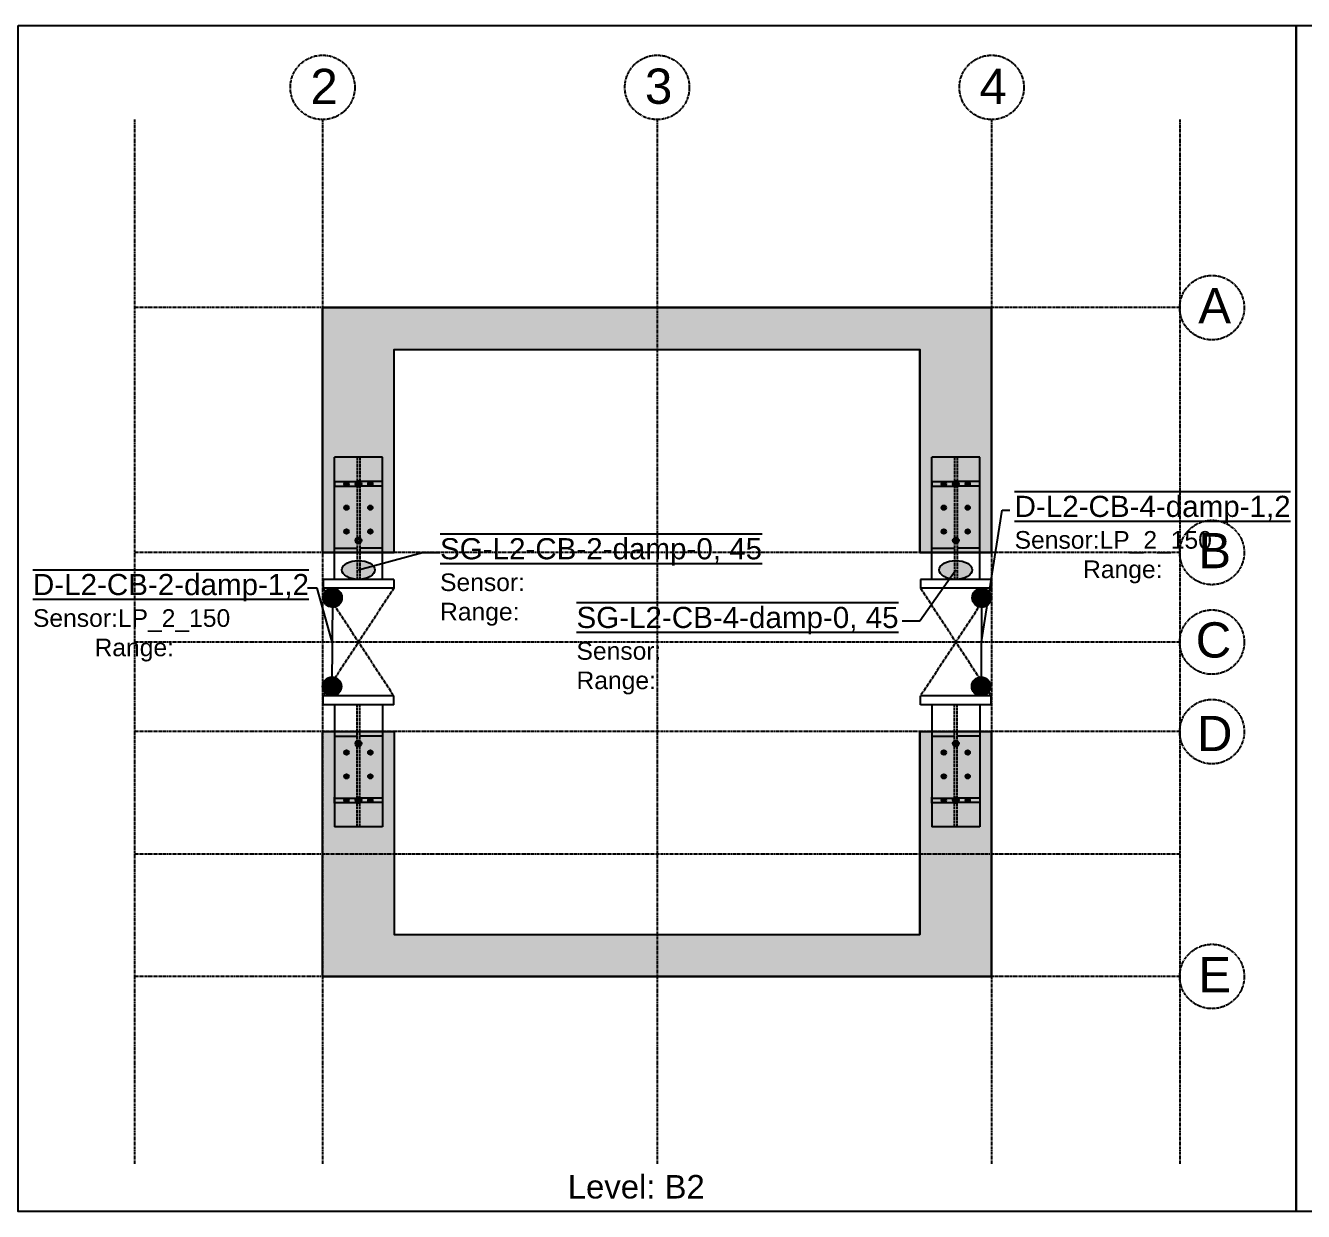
# Model space of a CAD drawing. Header units: millimetres. Extents: x -79526 to 153901, y -45620 to 21119.
# Drawn here: x 288 to 3005, y -6181 to -3659 of the extents above; entities that cross this region are included whole.
import ezdxf
from ezdxf import colors
from ezdxf.entities.mleader import LeaderData, LeaderLine
from ezdxf.math import Vec2, Vec3

# ---------------------------------------------------------------- set-up
doc = ezdxf.new("R2010")
doc.units = ezdxf.units.MM
doc.header["$MEASUREMENT"] = 0
doc.linetypes.add('ACAD_ISO02W100', pattern=[15, 12, -3])
doc.linetypes.add('CENTER', pattern=[50.8, 31.75, -6.35, 6.35, -6.35])
for name, color, linetype in [('greygrid', 252, 'CENTER'), ('notation', 6, 'Continuous'), ('Note', 7, 'Continuous'), ('Plot', 254, 'Continuous')]:
    doc.layers.add(name, color=color, linetype=linetype)
doc.styles.get("Standard").update_dxf_attribs({"font": 'arial.ttf'})
pattern_1 = [(45, (-195877.0656, 859812.5648), (-2.24506403, 2.24506403), [])]
pattern_2 = [(45, (-195927.8656, 859812.5648), (-2.24506403, 2.24506403), [])]
pattern_3 = [(45, (-195877.0656, 859863.3648), (-2.24506403, 2.24506403), [])]
pattern_4 = [(45, (-195927.8656, 859863.3648), (-2.24506403, 2.24506403), [])]
pattern_5 = [(45, (-195877.0656, 859914.1648), (-2.24506403, 2.24506403), [])]
pattern_6 = [(45, (-195927.8656, 859914.1648), (-2.24506403, 2.24506403), [])]
pattern_7 = [(45, (-392203.9746, -197643.227), (-2.24506403, 2.24506403), [])]
pattern_8 = [(45, (-392203.9746, -197763.877), (-2.24506403, 2.24506403), [])]
pattern_9 = [(45, (-194607.0656, 859812.5648), (-2.24506403, 2.24506403), [])]
pattern_10 = [(45, (-194657.8656, 859812.5648), (-2.24506403, 2.24506403), [])]
pattern_11 = [(45, (-194607.0656, 859863.3648), (-2.24506403, 2.24506403), [])]
pattern_12 = [(45, (-194657.8656, 859863.3648), (-2.24506403, 2.24506403), [])]
pattern_13 = [(45, (-194607.0656, 859914.1648), (-2.24506403, 2.24506403), [])]
pattern_14 = [(45, (-194657.8656, 859914.1648), (-2.24506403, 2.24506403), [])]
pattern_15 = [(45, (-390933.9746, -197643.227), (-2.24506403, 2.24506403), [])]
pattern_16 = [(45, (-390933.9746, -197763.877), (-2.24506403, 2.24506403), [])]
pattern_17 = [(45, (-12858.80775, -25343.26255), (-0.08838834765, 0.08838834765), [])]

msp = doc.modelspace()

# ---------------------------------------------------------------- hatches: boundary and pattern name
h = msp.add_hatch(color=1)
h.dxf.hatch_style = 1
edge = h.paths.add_edge_path()
edge.add_ellipse((996, -4816.4), major_axis=(35, 0), ratio=0.571429, start_angle=274.9171, end_angle=385.5671)
edge.add_line((1027.6, -4807.8), (999, -4815.6))
edge.add_line((999, -4815.6), (999, -4836.4))
edge = h.paths.add_edge_path()
edge.add_ellipse((996, -4816.4), major_axis=(35, 0), ratio=0.571429, start_angle=25.5671, end_angle=85.0829)
edge.add_line((999, -4796.5), (999, -4815.6))
edge.add_line((999, -4815.6), (1027.6, -4807.8))
edge = h.paths.add_edge_path()
edge.add_ellipse((996, -4816.4), major_axis=(35, 0), ratio=0.571429, start_angle=85.0829, end_angle=94.9171)
edge.add_line((993, -4796.5), (993, -4836.4))
edge.add_ellipse((996, -4816.4), major_axis=(35, 0), ratio=0.571429, start_angle=265.0829, end_angle=270)
edge.add_ellipse((996, -4816.4), major_axis=(35, 0), ratio=0.571429, start_angle=270, end_angle=274.9171)
edge.add_line((999, -4836.4), (999, -4796.5))
edge = h.paths.add_edge_path()
edge.add_ellipse((996, -4816.4), major_axis=(35, 0), ratio=0.571429, start_angle=94.9171, end_angle=265.0829)
edge.add_line((993, -4836.4), (993, -4796.5))
edge = h.paths.add_edge_path()
edge.add_ellipse((2266, -4816.4), major_axis=(35, 0), ratio=0.571429, start_angle=274.9171, end_angle=445.0829)
edge.add_line((2269, -4796.5), (2269, -4836.4))
edge = h.paths.add_edge_path()
edge.add_ellipse((2266, -4816.4), major_axis=(35, 0), ratio=0.571429, start_angle=94.9171, end_angle=248.1427)
edge.add_line((2253, -4835), (2263, -4820.7))
edge.add_line((2263, -4820.7), (2263, -4796.5))
edge = h.paths.add_edge_path()
edge.add_ellipse((2266, -4816.4), major_axis=(35, 0), ratio=0.571429, start_angle=85.0829, end_angle=94.9171)
edge.add_line((2263, -4796.5), (2263, -4836.4))
edge.add_ellipse((2266, -4816.4), major_axis=(35, 0), ratio=0.571429, start_angle=265.0829, end_angle=270)
edge.add_ellipse((2266, -4816.4), major_axis=(35, 0), ratio=0.571429, start_angle=270, end_angle=274.9171)
edge.add_line((2269, -4836.4), (2269, -4796.5))
edge = h.paths.add_edge_path()
edge.add_line((2263, -4820.7), (2253, -4835))
edge.add_ellipse((2266, -4816.4), major_axis=(35, 0), ratio=0.571429, start_angle=248.1427, end_angle=265.0829)
edge.add_line((2263, -4836.4), (2263, -4820.7))
h.paths.add_polyline_path([(3003.5, -5035.6), (3615.4, -5035.6), (3615.4, -4809.5), (3003.5, -4809.5)], flags=9)
h.paths.add_polyline_path([(5478.5, -4853.7), (5585.9, -4853.7), (5585.9, -4699.2), (5478.5, -4699.2)], flags=9)
h.paths.add_polyline_path([(4144.4, -6180.6), (4460.7, -6180.6), (4460.7, -6077.5), (4144.4, -6077.5)], flags=9)
h.paths.add_polyline_path([(5475.4, -5242.7), (5588.6, -5242.7), (5588.6, -5088.2), (5475.4, -5088.2)], flags=9)
h.paths.add_polyline_path([(5473.5, -5044.2), (5586.7, -5044.2), (5586.7, -4889.7), (5473.5, -4889.7)], flags=9)
h.paths.add_polyline_path([(5016.2, -3866.6), (5111.9, -3866.6), (5111.9, -3712), (5016.2, -3712)], flags=9)
h.paths.add_polyline_path([(4303.3, -3866.1), (4399, -3866.1), (4399, -3711.5), (4303.3, -3711.5)], flags=9)
h.paths.add_polyline_path([(3593.1, -3866.7), (3688.9, -3866.7), (3688.9, -3712.2), (3593.1, -3712.2)], flags=9)
h.paths.add_polyline_path([(5478.2, -5755.4), (5585.6, -5755.4), (5585.6, -5600.9), (5478.2, -5600.9)], flags=9)
h.paths.add_polyline_path([(5479.2, -4333), (5586.9, -4333), (5586.9, -4178.5), (5479.2, -4178.5)], flags=9)
at = {"true_color": 0x939598}
h = msp.add_hatch(dxfattribs=at)
h.set_pattern_fill('ANSI31', color=252)
h.set_pattern_definition(pattern_17)
h.paths.add_polyline_path([(1072.2, -4779.3), (1072.2, -4347.5), (2189.8, -4347.5), (2189.8, -4779.3), (2342.2, -4779.3), (2342.2, -4258.6), (919.8, -4258.6), (919.8, -4779.3)])
h = msp.add_hatch(color=1)
h.dxf.hatch_style = 1
edge = h.paths.add_edge_path()
edge.add_ellipse((4982.8, -4816.4), major_axis=(35, 0), ratio=0.571429, start_angle=94.9171, end_angle=248.1427)
edge.add_line((4969.8, -4835), (4979.8, -4820.7))
edge.add_line((4979.8, -4820.7), (4979.8, -4796.5))
edge = h.paths.add_edge_path()
edge.add_ellipse((4982.8, -4816.4), major_axis=(35, 0), ratio=0.571429, start_angle=274.9171, end_angle=445.0829)
edge.add_line((4985.8, -4796.5), (4985.8, -4836.4))
edge = h.paths.add_edge_path()
edge.add_ellipse((4982.8, -4816.4), major_axis=(35, 0), ratio=0.571429, start_angle=85.0829, end_angle=94.9171)
edge.add_line((4979.8, -4796.5), (4979.8, -4836.4))
edge.add_ellipse((4982.8, -4816.4), major_axis=(35, 0), ratio=0.571429, start_angle=265.0829, end_angle=270)
edge.add_ellipse((4982.8, -4816.4), major_axis=(35, 0), ratio=0.571429, start_angle=270, end_angle=274.9171)
edge.add_line((4985.8, -4836.4), (4985.8, -4796.5))
edge = h.paths.add_edge_path()
edge.add_line((4979.8, -4820.7), (4969.8, -4835))
edge.add_ellipse((4982.8, -4816.4), major_axis=(35, 0), ratio=0.571429, start_angle=248.1427, end_angle=265.0829)
edge.add_line((4979.8, -4836.4), (4979.8, -4820.7))
edge = h.paths.add_edge_path()
edge.add_ellipse((4982.8, -7338.8), major_axis=(35, 0), ratio=0.571429, start_angle=274.9171, end_angle=445.0829)
edge.add_line((4985.8, -7318.9), (4985.8, -7358.7))
edge = h.paths.add_edge_path()
edge.add_ellipse((4982.8, -7338.8), major_axis=(35, 0), ratio=0.571429, start_angle=85.0829, end_angle=94.9171)
edge.add_line((4979.8, -7318.9), (4979.8, -7358.7))
edge.add_ellipse((4982.8, -7338.8), major_axis=(35, 0), ratio=0.571429, start_angle=265.0829, end_angle=270)
edge.add_ellipse((4982.8, -7338.8), major_axis=(35, 0), ratio=0.571429, start_angle=270, end_angle=274.9171)
edge.add_line((4985.8, -7358.7), (4985.8, -7318.9))
edge = h.paths.add_edge_path()
edge.add_ellipse((4982.8, -7338.8), major_axis=(35, 0), ratio=0.571429, start_angle=94.9171, end_angle=248.1427)
edge.add_line((4969.8, -7357.4), (4979.8, -7343.1))
edge.add_line((4979.8, -7343.1), (4979.8, -7318.9))
edge = h.paths.add_edge_path()
edge.add_line((4979.8, -7343.1), (4969.8, -7357.4))
edge.add_ellipse((4982.8, -7338.8), major_axis=(35, 0), ratio=0.571429, start_angle=248.1427, end_angle=265.0829)
edge.add_line((4979.8, -7358.7), (4979.8, -7343.1))
edge = h.paths.add_edge_path()
edge.add_ellipse((3712.8, -7338.8), major_axis=(35, 0), ratio=0.571429, start_angle=94.9171, end_angle=265.0829)
edge.add_line((3709.8, -7358.7), (3709.8, -7318.9))
edge = h.paths.add_edge_path()
edge.add_ellipse((3712.8, -7338.8), major_axis=(35, 0), ratio=0.571429, start_angle=25.5671, end_angle=85.0829)
edge.add_line((3715.8, -7318.9), (3715.8, -7338))
edge.add_line((3715.8, -7338), (3744.4, -7330.2))
edge = h.paths.add_edge_path()
edge.add_ellipse((3712.8, -7338.8), major_axis=(35, 0), ratio=0.571429, start_angle=274.9171, end_angle=385.5671)
edge.add_line((3744.4, -7330.2), (3715.8, -7338))
edge.add_line((3715.8, -7338), (3715.8, -7358.7))
edge = h.paths.add_edge_path()
edge.add_ellipse((3712.8, -7338.8), major_axis=(35, 0), ratio=0.571429, start_angle=85.0829, end_angle=94.9171)
edge.add_line((3709.8, -7318.9), (3709.8, -7358.7))
edge.add_ellipse((3712.8, -7338.8), major_axis=(35, 0), ratio=0.571429, start_angle=265.0829, end_angle=270)
edge.add_ellipse((3712.8, -7338.8), major_axis=(35, 0), ratio=0.571429, start_angle=270, end_angle=274.9171)
edge.add_line((3715.8, -7358.7), (3715.8, -7318.9))
h.paths.add_polyline_path([(2373.7, -7391.7), (2985.6, -7391.7), (2985.6, -7165.7), (2373.7, -7165.7)], flags=9)
h.paths.add_polyline_path([(1427.4, -8702.9), (1743.7, -8702.9), (1743.7, -8599.8), (1427.4, -8599.8)], flags=9)
h.paths.add_polyline_path([(2758.6, -7765.1), (2871.8, -7765.1), (2871.8, -7610.5), (2758.6, -7610.5)], flags=9)
h.paths.add_polyline_path([(2756.7, -7566.6), (2869.9, -7566.6), (2869.9, -7412), (2756.7, -7412)], flags=9)
h.paths.add_polyline_path([(2299.3, -6388.9), (2395.1, -6388.9), (2395.1, -6234.4), (2299.3, -6234.4)], flags=9)
h.paths.add_polyline_path([(1586.5, -6388.4), (1682.2, -6388.4), (1682.2, -6233.9), (1586.5, -6233.9)], flags=9)
h.paths.add_polyline_path([(876.3, -6389.1), (972.1, -6389.1), (972.1, -6234.5), (876.3, -6234.5)], flags=9)
h.paths.add_polyline_path([(2761.7, -7376.1), (2869.1, -7376.1), (2869.1, -7221.5), (2761.7, -7221.5)], flags=24)
h.paths.add_polyline_path([(2761.4, -8277.8), (2868.8, -8277.8), (2868.8, -8123.2), (2761.4, -8123.2)], flags=9)
h.paths.add_polyline_path([(2762.4, -6855.4), (2870.1, -6855.4), (2870.1, -6700.8), (2762.4, -6700.8)], flags=9)
h = msp.add_hatch()
h.set_pattern_fill('ANSI31', color=1)
h.set_pattern_definition([(45, (-12511.6256, -21406.16232), (-0.08838834765, 0.08838834765), [])])
edge = h.paths.add_edge_path()
edge.add_arc((941, -4875.5), 20, 0, 360)
edge = h.paths.add_edge_path()
edge.add_arc((939.8, -5064.1), 20, 0, 360)
h = msp.add_hatch()
h.set_pattern_fill('ANSI31', color=1)
h.set_pattern_definition([(45, (-11131.6256, -21406.16232), (-0.08838834765, 0.08838834765), [])])
edge = h.paths.add_edge_path()
edge.add_arc((2321, -4875.5), 20, 0, 360)
edge = h.paths.add_edge_path()
edge.add_arc((2319.8, -5064.1), 20, 0, 360)
h = msp.add_hatch(dxfattribs=at)
h.set_pattern_fill('ANSI31', color=252)
h.set_pattern_definition(pattern_17)
h.paths.add_polyline_path([(1072.2, -5160.3), (1072.2, -5592.1), (2189.8, -5592.1), (2189.8, -5160.3), (2342.2, -5160.3), (2342.2, -5681), (919.8, -5681), (919.8, -5160.3)])
at = {"layer": 'Note', "true_color": 0x000000}
h = msp.add_hatch(dxfattribs=at)
h.set_pattern_fill('ANSI31', color=18, angle=360)
h.set_pattern_definition(pattern_2)
h.paths.add_polyline_path([(975.4, -4633.2, 1), (965.9, -4633.2, 1)])
h = msp.add_hatch(dxfattribs=at)
h.set_pattern_fill('ANSI31', color=18, angle=360)
h.set_pattern_definition(pattern_1)
h.paths.add_polyline_path([(1026.2, -4633.2, 1), (1016.7, -4633.2, 1)])
h = msp.add_hatch(dxfattribs=at)
h.set_pattern_fill('ANSI31', color=18, angle=360)
h.set_pattern_definition(pattern_10)
h.paths.add_polyline_path([(2245.4, -4633.2, 1), (2235.9, -4633.2, 1)])
h = msp.add_hatch(dxfattribs=at)
h.set_pattern_fill('ANSI31', color=18, angle=360)
h.set_pattern_definition(pattern_9)
h.paths.add_polyline_path([(2296.2, -4633.2, 1), (2286.7, -4633.2, 1)])
h = msp.add_hatch(dxfattribs=at)
h.set_pattern_fill('ANSI31', color=18, angle=360)
h.set_pattern_definition(pattern_4)
h.paths.add_polyline_path([(975.4, -4684, 1), (965.9, -4684, 1)])
h = msp.add_hatch(dxfattribs=at)
h.set_pattern_fill('ANSI31', color=18, angle=360)
h.set_pattern_definition(pattern_3)
h.paths.add_polyline_path([(1026.2, -4684, 1), (1016.7, -4684, 1)])
h = msp.add_hatch(dxfattribs=at)
h.set_pattern_fill('ANSI31', color=18, angle=360)
h.set_pattern_definition(pattern_12)
h.paths.add_polyline_path([(2245.4, -4684, 1), (2235.9, -4684, 1)])
h = msp.add_hatch(dxfattribs=at)
h.set_pattern_fill('ANSI31', color=18, angle=360)
h.set_pattern_definition(pattern_11)
h.paths.add_polyline_path([(2296.2, -4684, 1), (2286.7, -4684, 1)])
h = msp.add_hatch(dxfattribs=at)
h.set_pattern_fill('ANSI31', color=18, angle=360)
h.set_pattern_definition(pattern_6)
h.paths.add_polyline_path([(975.4, -4734.8, 1), (965.9, -4734.8, 1)])
h = msp.add_hatch(dxfattribs=at)
h.set_pattern_fill('ANSI31', color=18, angle=360)
h.set_pattern_definition(pattern_5)
h.paths.add_polyline_path([(1026.2, -4734.8, 1), (1016.7, -4734.8, 1)])
h = msp.add_hatch(dxfattribs=at)
h.set_pattern_fill('ANSI31', color=18, angle=360)
h.set_pattern_definition(pattern_14)
h.paths.add_polyline_path([(2245.4, -4734.8, 1), (2235.9, -4734.8, 1)])
h = msp.add_hatch(dxfattribs=at)
h.set_pattern_fill('ANSI31', color=18, angle=360)
h.set_pattern_definition(pattern_13)
h.paths.add_polyline_path([(2296.2, -4734.8, 1), (2286.7, -4734.8, 1)])
h = msp.add_hatch(dxfattribs=at)
h.set_pattern_fill('ANSI31', color=18, angle=360)
h.set_pattern_definition(pattern_6)
h.paths.add_polyline_path([(975.4, -5204.7, 1), (965.9, -5204.7, 1)])
h = msp.add_hatch(dxfattribs=at)
h.set_pattern_fill('ANSI31', color=18, angle=360)
h.set_pattern_definition(pattern_5)
h.paths.add_polyline_path([(1026.2, -5204.7, 1), (1016.7, -5204.7, 1)])
h = msp.add_hatch(dxfattribs=at)
h.set_pattern_fill('ANSI31', color=18, angle=360)
h.set_pattern_definition(pattern_14)
h.paths.add_polyline_path([(2245.4, -5204.7, 1), (2235.9, -5204.7, 1)])
h = msp.add_hatch(dxfattribs=at)
h.set_pattern_fill('ANSI31', color=18, angle=360)
h.set_pattern_definition(pattern_13)
h.paths.add_polyline_path([(2296.2, -5204.7, 1), (2286.7, -5204.7, 1)])
h = msp.add_hatch(dxfattribs=at)
h.set_pattern_fill('ANSI31', color=18, angle=360)
h.set_pattern_definition(pattern_4)
h.paths.add_polyline_path([(975.4, -5255.5, 1), (965.9, -5255.5, 1)])
h = msp.add_hatch(dxfattribs=at)
h.set_pattern_fill('ANSI31', color=18, angle=360)
h.set_pattern_definition(pattern_3)
h.paths.add_polyline_path([(1026.2, -5255.5, 1), (1016.7, -5255.5, 1)])
h = msp.add_hatch(dxfattribs=at)
h.set_pattern_fill('ANSI31', color=18, angle=360)
h.set_pattern_definition(pattern_12)
h.paths.add_polyline_path([(2245.4, -5255.5, 1), (2235.9, -5255.5, 1)])
h = msp.add_hatch(dxfattribs=at)
h.set_pattern_fill('ANSI31', color=18, angle=360)
h.set_pattern_definition(pattern_11)
h.paths.add_polyline_path([(2296.2, -5255.5, 1), (2286.7, -5255.5, 1)])
h = msp.add_hatch(dxfattribs=at)
h.set_pattern_fill('ANSI31', color=18, angle=360)
h.set_pattern_definition(pattern_2)
h.paths.add_polyline_path([(975.4, -5306.3, 1), (965.9, -5306.3, 1)])
h = msp.add_hatch(dxfattribs=at)
h.set_pattern_fill('ANSI31', color=18, angle=360)
h.set_pattern_definition(pattern_1)
h.paths.add_polyline_path([(1026.2, -5306.3, 1), (1016.7, -5306.3, 1)])
h = msp.add_hatch(dxfattribs=at)
h.set_pattern_fill('ANSI31', color=18, angle=360)
h.set_pattern_definition(pattern_10)
h.paths.add_polyline_path([(2245.4, -5306.3, 1), (2235.9, -5306.3, 1)])
h = msp.add_hatch(dxfattribs=at)
h.set_pattern_fill('ANSI31', color=18, angle=360)
h.set_pattern_definition(pattern_9)
h.paths.add_polyline_path([(2296.2, -5306.3, 1), (2286.7, -5306.3, 1)])
at = {"layer": 'Plot', "ltscale": 0.1}
h = msp.add_hatch(dxfattribs=at)
h.set_pattern_fill('ANSI31', color=256)
h.set_pattern_definition(pattern_7)
h.paths.add_polyline_path([(1002.4, -4633.2, 1), (989.7, -4633.2, 1)])
h = msp.add_hatch(dxfattribs=at)
h.set_pattern_fill('ANSI31', color=256)
h.set_pattern_definition(pattern_15)
h.paths.add_polyline_path([(2272.4, -4633.2, 1), (2259.7, -4633.2, 1)])
h = msp.add_hatch(dxfattribs=at)
h.set_pattern_fill('ANSI31', color=256)
h.set_pattern_definition(pattern_8)
h.paths.add_polyline_path([(1002.4, -4753.9, 1), (989.7, -4753.9, 1)])
h = msp.add_hatch(dxfattribs=at)
h.set_pattern_fill('ANSI31', color=256)
h.set_pattern_definition(pattern_16)
h.paths.add_polyline_path([(2272.4, -4753.9, 1), (2259.7, -4753.9, 1)])
h = msp.add_hatch(dxfattribs=at)
h.set_pattern_fill('ANSI31', color=256)
h.set_pattern_definition(pattern_8)
h.paths.add_polyline_path([(1002.4, -5185.7, 1), (989.7, -5185.7, 1)])
h = msp.add_hatch(dxfattribs=at)
h.set_pattern_fill('ANSI31', color=256)
h.set_pattern_definition(pattern_16)
h.paths.add_polyline_path([(2272.4, -5185.7, 1), (2259.7, -5185.7, 1)])
h = msp.add_hatch(dxfattribs=at)
h.set_pattern_fill('ANSI31', color=256)
h.set_pattern_definition(pattern_7)
h.paths.add_polyline_path([(1002.4, -5306.3, 1), (989.7, -5306.3, 1)])
h = msp.add_hatch(dxfattribs=at)
h.set_pattern_fill('ANSI31', color=256)
h.set_pattern_definition(pattern_15)
h.paths.add_polyline_path([(2272.4, -5306.3, 1), (2259.7, -5306.3, 1)])

# ---------------------------------------------------------------- linework, layer by layer
for p, q in [((919.8, -4779.3), (919.8, -4258.6)), ((919.8, -4258.6), (2342.2, -4258.6)), ((1072.2, -4779.3), (919.8, -4779.3)), ((2342.2, -4779.3), (2189.8, -4779.3)), ((919.8, -5681), (919.8, -5160.3)), ((2342.2, -5681), (919.8, -5681))]:
    msp.add_line(p, q)
at = {"color": 1}
for p, q in [((941, -4875.5), (939.8, -5064.1)), ((2321, -4875.5), (2319.8, -5064.1))]:
    msp.add_line(p, q, dxfattribs=at)
for points in [[(272.6, -3658.6), (2989.4, -3658.6), (2989.4, -6181), (272.6, -6181)], [(2989.4, -3658.6), (5706.2, -3658.6), (5706.2, -6181), (2989.4, -6181)]]:
    msp.add_lwpolyline(points, close=True)
for points in [[(1072.2, -4779.3), (1072.2, -4347.5), (2189.8, -4347.5), (2189.8, -4779.3), (2342.2, -4779.3), (2342.2, -4258.6), (919.8, -4258.6), (919.8, -4779.3), (1072.2, -4779.3)], [(1072.2, -5160.3), (1072.2, -5592.1), (2189.8, -5592.1), (2189.8, -5160.3), (2342.2, -5160.3), (2342.2, -5681), (919.8, -5681), (919.8, -5160.3), (1072.2, -5160.3)]]:
    msp.add_lwpolyline(points)
for centre in [(941, -4875.5), (2321, -4875.5), (939.8, -5064.1), (2319.8, -5064.1)]:
    msp.add_circle(centre, 20, dxfattribs=at)
for centre in [(996, -4816.4), (2266, -4816.4)]:
    msp.add_ellipse(centre, major_axis=(35, 0), ratio=0.571429, dxfattribs=at)
at = {"layer": 'greygrid', "lineweight": -2, "ltscale": 0.2}
for p, q in [((519.8, -3858.6), (519.8, -6081)), ((919.8, -3858.6), (919.8, -6081)), ((1631, -3858.6), (1631, -6081)), ((2342.2, -3858.6), (2342.2, -6081)), ((2742.2, -3858.6), (2742.2, -6081)), ((2742.2, -4258.6), (519.8, -4258.6)), ((2742.2, -4779.3), (519.8, -4779.3)), ((2742.2, -4969.8), (519.8, -4969.8)), ((2742.2, -5160.3), (519.8, -5160.3)), ((2742.2, -5420.6), (519.8, -5420.6)), ((2742.2, -5681), (519.8, -5681))]:
    msp.add_line(p, q, dxfattribs=at)
at = {"layer": 'greygrid', "ltscale": 0.2}
for centre in [(919.8, -3790.1), (1631, -3790.1), (2342.2, -3790.1), (2810.7, -4258.6), (2810.7, -4779.3), (2810.7, -4969.8), (2810.7, -5160.3), (2810.7, -5681)]:
    msp.add_circle(centre, 68.5, dxfattribs=at)
at = {"layer": 'Note'}
for p, q in [((919.8, -4258.6), (2342.2, -4258.6)), ((919.8, -4258.6), (919.8, -4779.3)), ((2342.2, -4258.6), (2342.2, -4779.3)), ((1072.2, -4347.5), (2189.8, -4347.5)), ((1072.2, -4779.3), (1072.2, -4347.5)), ((2189.8, -4779.3), (2189.8, -4347.5)), ((919.8, -4779.3), (1072.2, -4779.3)), ((919.8, -4779.3), (1072.2, -4779.3)), ((2189.8, -4779.3), (2342.2, -4779.3)), ((2189.8, -4779.3), (2342.2, -4779.3)), ((921, -4836.4), (921, -4855.5)), ((1071, -4855.5), (921, -4855.5)), ((1071, -4836.4), (1071, -4855.5)), ((2191, -4836.4), (2191, -4855.5)), ((2341, -4855.5), (2191, -4855.5)), ((2341, -4836.4), (2341, -4855.5)), ((1071, -5084.1), (921, -5084.1)), ((921, -5103.1), (921, -5084.1)), ((1071, -5103.1), (1071, -5084.1)), ((2341, -5084.1), (2191, -5084.1)), ((2191, -5103.1), (2191, -5084.1)), ((2341, -5103.1), (2341, -5084.1)), ((919.8, -5681), (919.8, -5160.3)), ((919.8, -5160.3), (1072.2, -5160.3)), ((919.8, -5160.3), (1072.2, -5160.3)), ((1072.2, -5160.3), (1072.2, -5592.1)), ((2189.8, -5160.3), (2189.8, -5592.1)), ((2189.8, -5160.3), (2342.2, -5160.3)), ((2189.8, -5160.3), (2342.2, -5160.3)), ((2342.2, -5681), (2342.2, -5160.3)), ((1072.2, -5592.1), (2189.8, -5592.1)), ((919.8, -5681), (2342.2, -5681))]:
    msp.add_line(p, q, dxfattribs=at)
for centre in [(970.6, -4633.2), (1021.4, -4633.2), (2240.6, -4633.2), (2291.4, -4633.2), (970.6, -4684), (1021.4, -4684), (2240.6, -4684), (2291.4, -4684), (970.6, -4734.8), (1021.4, -4734.8), (2240.6, -4734.8), (2291.4, -4734.8), (970.6, -5204.7), (1021.4, -5204.7), (2240.6, -5204.7), (2291.4, -5204.7), (970.6, -5255.5), (1021.4, -5255.5), (2240.6, -5255.5), (2291.4, -5255.5), (970.6, -5306.3), (1021.4, -5306.3), (2240.6, -5306.3), (2291.4, -5306.3)]:
    msp.add_circle(centre, 4.76, dxfattribs=at)
at = {"layer": 'Plot'}
for p, q in [((945, -4836.4), (945, -4576.6)), ((1047, -4576.6), (945, -4576.6)), ((1047, -4836.4), (1047, -4576.6)), ((2215, -4836.4), (2215, -4576.6)), ((2317, -4576.6), (2215, -4576.6)), ((2317, -4836.4), (2317, -4576.6)), ((945, -4628.5), (993, -4628.5)), ((945, -4638), (993, -4638)), ((1047, -4628.5), (999, -4628.5)), ((1047, -4638), (999, -4638)), ((2215, -4628.5), (2263, -4628.5)), ((2215, -4638), (2263, -4638)), ((2317, -4628.5), (2269, -4628.5)), ((2317, -4638), (2269, -4638)), ((945, -4769.8), (993, -4769.8)), ((945, -4779.3), (993, -4779.3)), ((1047, -4769.8), (999, -4769.8)), ((1047, -4779.3), (999, -4779.3)), ((2215, -4769.8), (2263, -4769.8)), ((2215, -4779.3), (2263, -4779.3)), ((2317, -4769.8), (2269, -4769.8)), ((2317, -4779.3), (2269, -4779.3)), ((1071, -4836.4), (921, -4836.4)), ((2341, -4836.4), (2191, -4836.4)), ((1071, -5103.1), (921, -5103.1)), ((945, -5103.1), (945, -5363)), ((1047, -5103.1), (1047, -5363)), ((2341, -5103.1), (2191, -5103.1)), ((2215, -5103.1), (2215, -5363)), ((2317, -5103.1), (2317, -5363)), ((945, -5160.3), (993, -5160.3)), ((1047, -5160.3), (999, -5160.3)), ((2215, -5160.3), (2263, -5160.3)), ((2317, -5160.3), (2269, -5160.3)), ((945, -5169.8), (993, -5169.8)), ((1047, -5169.8), (999, -5169.8)), ((2215, -5169.8), (2263, -5169.8)), ((2317, -5169.8), (2269, -5169.8)), ((945, -5301.6), (993, -5301.6)), ((945, -5311.1), (993, -5311.1)), ((1047, -5301.6), (999, -5301.6)), ((1047, -5311.1), (999, -5311.1)), ((2215, -5301.6), (2263, -5301.6)), ((2215, -5311.1), (2263, -5311.1)), ((2317, -5301.6), (2269, -5301.6)), ((2317, -5311.1), (2269, -5311.1)), ((1047, -5363), (945, -5363)), ((2317, -5363), (2215, -5363))]:
    msp.add_line(p, q, dxfattribs=at)
at = {"layer": 'Plot', "linetype": 'ACAD_ISO02W100', "ltscale": 0.5}
for p, q in [((993, -4576.6), (993, -4836.4)), ((999, -4576.6), (999, -4836.4)), ((2263, -4576.6), (2263, -4836.4)), ((2269, -4576.6), (2269, -4836.4)), ((993, -5363), (993, -5103.1)), ((999, -5363), (999, -5103.1)), ((2263, -5363), (2263, -5103.1)), ((2269, -5363), (2269, -5103.1))]:
    msp.add_line(p, q, dxfattribs=at)
at = {"layer": 'Plot', "ltscale": 0.1}
for p, q in [((945, -4626.9), (945, -4639.6)), ((2215, -4626.9), (2215, -4639.6)), ((919.8, -4779.3), (945, -4779.3)), ((2189.8, -4779.3), (2215, -4779.3)), ((945, -5312.7), (945, -5300)), ((2215, -5312.7), (2215, -5300))]:
    msp.add_line(p, q, dxfattribs=at)
at = {"layer": 'Plot', "color": 5, "linetype": 'CENTER', "ltscale": 0.2}
for p, q in [((1071, -4855.5), (921, -5084.1)), ((921, -4855.5), (1071, -5084.1)), ((2341, -4855.5), (2191, -5084.1)), ((2191, -4855.5), (2341, -5084.1))]:
    msp.add_line(p, q, dxfattribs=at)
at = {"layer": 'Plot', "ltscale": 0.1}
for centre in [(996, -4633.2), (2266, -4633.2), (996, -4753.9), (2266, -4753.9), (996, -5185.7), (2266, -5185.7), (996, -5306.3), (2266, -5306.3)]:
    msp.add_circle(centre, 6.35, dxfattribs=at)

# ---------------------------------------------------------------- texts
at = {"layer": 'greygrid', "color": 251, "lineweight": -2, "ltscale": 0.2, "true_color": 0x525252, "char_height": 75, "attachment_point": 5}
for s, insert in [('3', (1634.2, -3788.1)), ('2', (923, -3788.1)), ('4', (2345.4, -3788.1)), ('A', (2816.4, -4254.6)), ('B', (2816.4, -4775.3)), ('C', (2813.8, -4965.8)), ('D', (2816.4, -5164.3)), ('E', (2816.4, -5677))]:
    msp.add_mtext_dynamic_manual_height_columns(s, width=22.5, gutter_width=50, heights=[0], dxfattribs=dict(at, insert=insert))
at = {"layer": 'greygrid', "lineweight": -2, "ltscale": 0.2, "insert": (1586.7, -6128.6), "char_height": 50, "attachment_point": 5}
msp.add_mtext_dynamic_manual_height_columns('Level: B2', width=676.289, gutter_width=50, heights=[0], dxfattribs=at)

# ---------------------------------------------------------------- leaders
at = {"layer": 'notation'}
ml = msp.add_multileader_mtext('Standard', dxfattribs=at)
ml.set_content('\\pxsm1,ql;{\\H0.9x;\\L\\OD-L2-CB-4-damp-1,2\\H0.83333x;\\l\\o\\PSensor:LP_2_150                     Range:}', color=256)
ml.set_leader_properties()
ml.build(insert=Vec2(0, 0))
ml.multileader.update_dxf_attribs({"dogleg_length": 0.36, "arrow_head_size": 0.18})
ctx = ml.context
ctx.base_point, ctx.char_height, ctx.arrow_head_size, ctx.landing_gap_size, ctx.plane_origin = Vec3(2381.2, -4689.2), 50, 0.18, 0.09, Vec3(2541.9, -4650.2)
ctx.text_align_type = 2
notes = []
notes.append((ctx, [(1, (1, 1, 0), (2364.8, -4689.2), (1, 0), 16.4, [(0, [(2320.4, -4969.8)], 0, [])])]))
ctx.mtext.insert, ctx.mtext.rotation, ctx.mtext.width, ctx.mtext.defined_height, ctx.mtext.alignment, ctx.mtext.flow_direction = Vec3(2960.1, -4658.7), 6.283185, 569.037, 173.1, 3, 5
ml = msp.add_multileader_mtext('Standard', dxfattribs=at)
ml.set_content('\\pxsm1;{\\H0.9x;\\L\\OSG-L2-CB-2-damp-0, 45}\\P\\pql;{\\H0.75x;Sensor:                     \\PRange:}', color=256)
ml.set_leader_properties()
ml.build(insert=Vec2(0, 0))
ml.multileader.update_dxf_attribs({"dogleg_length": 0.36, "arrow_head_size": 0.18})
ctx = ml.context
ctx.base_point, ctx.char_height, ctx.arrow_head_size, ctx.landing_gap_size, ctx.plane_origin = Vec3(1169.4, -4779.3), 50, 0.18, 0.09, Vec3(-1869.5, -4280.7)
notes.append((ctx, [(0, (1, 1, 0), (1131.9, -4779.3), (1, 0), 37.5, [(0, [(996, -4816.4)], 0, [])])]))
ctx.mtext.insert, ctx.mtext.width, ctx.mtext.defined_height, ctx.mtext.flow_direction = Vec3(1169.5, -4748.8), 712.427, 231.1, 5
ml = msp.add_multileader_mtext('Standard', dxfattribs=at)
ml.set_content('\\pxsm1,ql;{\\H0.9x;\\L\\OD-L2-CB-2-damp-1,2\\H0.83333x;\\l\\o\\PSensor:LP_2_150                     Range:}', color=256)
ml.set_leader_properties()
ml.build(insert=Vec2(0, 0))
ml.multileader.update_dxf_attribs({"dogleg_length": 0.36, "arrow_head_size": 0.18})
ctx = ml.context
ctx.base_point, ctx.char_height, ctx.arrow_head_size, ctx.landing_gap_size, ctx.plane_origin = Vec3(308.9, -4855.5), 50, 0.18, 0.09, Vec3(-718.4, -4128.2)
ctx.text_align_type = 2
notes.append((ctx, [(0, (1, 1, 0), (908, -4855.5), (-1, 0), 20.1, [(0, [(940.4, -4969.8)], 0, [])])]))
ctx.mtext.insert, ctx.mtext.rotation, ctx.mtext.width, ctx.mtext.defined_height, ctx.mtext.alignment, ctx.mtext.flow_direction = Vec3(887.8, -4824.9), 6.283185, 583.779, 173.1, 3, 5
ml = msp.add_multileader_mtext('Standard', dxfattribs=at)
ml.set_content('\\pxsm1,ql;{\\H0.9x;\\L\\OSG-L2-CB-4-damp-0, 45\\H0.83333x;\\l\\o\\PSensor:                     \\PRange:}', color=256)
ml.set_leader_properties()
ml.build(insert=Vec2(0, 0))
ml.multileader.update_dxf_attribs({"dogleg_length": 0.36, "arrow_head_size": 0.18})
ctx = ml.context
ctx.base_point, ctx.char_height, ctx.arrow_head_size, ctx.landing_gap_size, ctx.plane_origin = Vec3(1472.4, -4925.4), 50, 0.18, 0.09, Vec3(2804.6, -4802.7)
ctx.text_align_type = 2
notes.append((ctx, [(0, (1, 1, 0), (2189.5, -4925.4), (-1, 0), 37.5, [(0, [(2266, -4816.4)], 0, [])])]))
ctx.mtext.insert, ctx.mtext.rotation, ctx.mtext.width, ctx.mtext.defined_height, ctx.mtext.alignment, ctx.mtext.flow_direction = Vec3(2151.9, -4894.9), 6.283185, 692.272, 231.1, 3, 5
for ctx, leaders in notes:
    for number, flags, end, landing, length, lines in leaders:
        leader = LeaderData()
        leader.index, (leader.has_last_leader_line, leader.has_dogleg_vector, leader.attachment_direction) = number, flags
        leader.last_leader_point, leader.dogleg_vector, leader.dogleg_length = Vec3(end), Vec3(landing), length
        for number, points, colour, breaks in lines:
            line = LeaderLine()
            line.index, line.vertices, line.color, line.breaks = number, Vec3.list(points), colors.encode_raw_color(colour), breaks
            leader.lines.append(line)
        ctx.leaders.append(leader)

doc.saveas('drawing.dxf')
